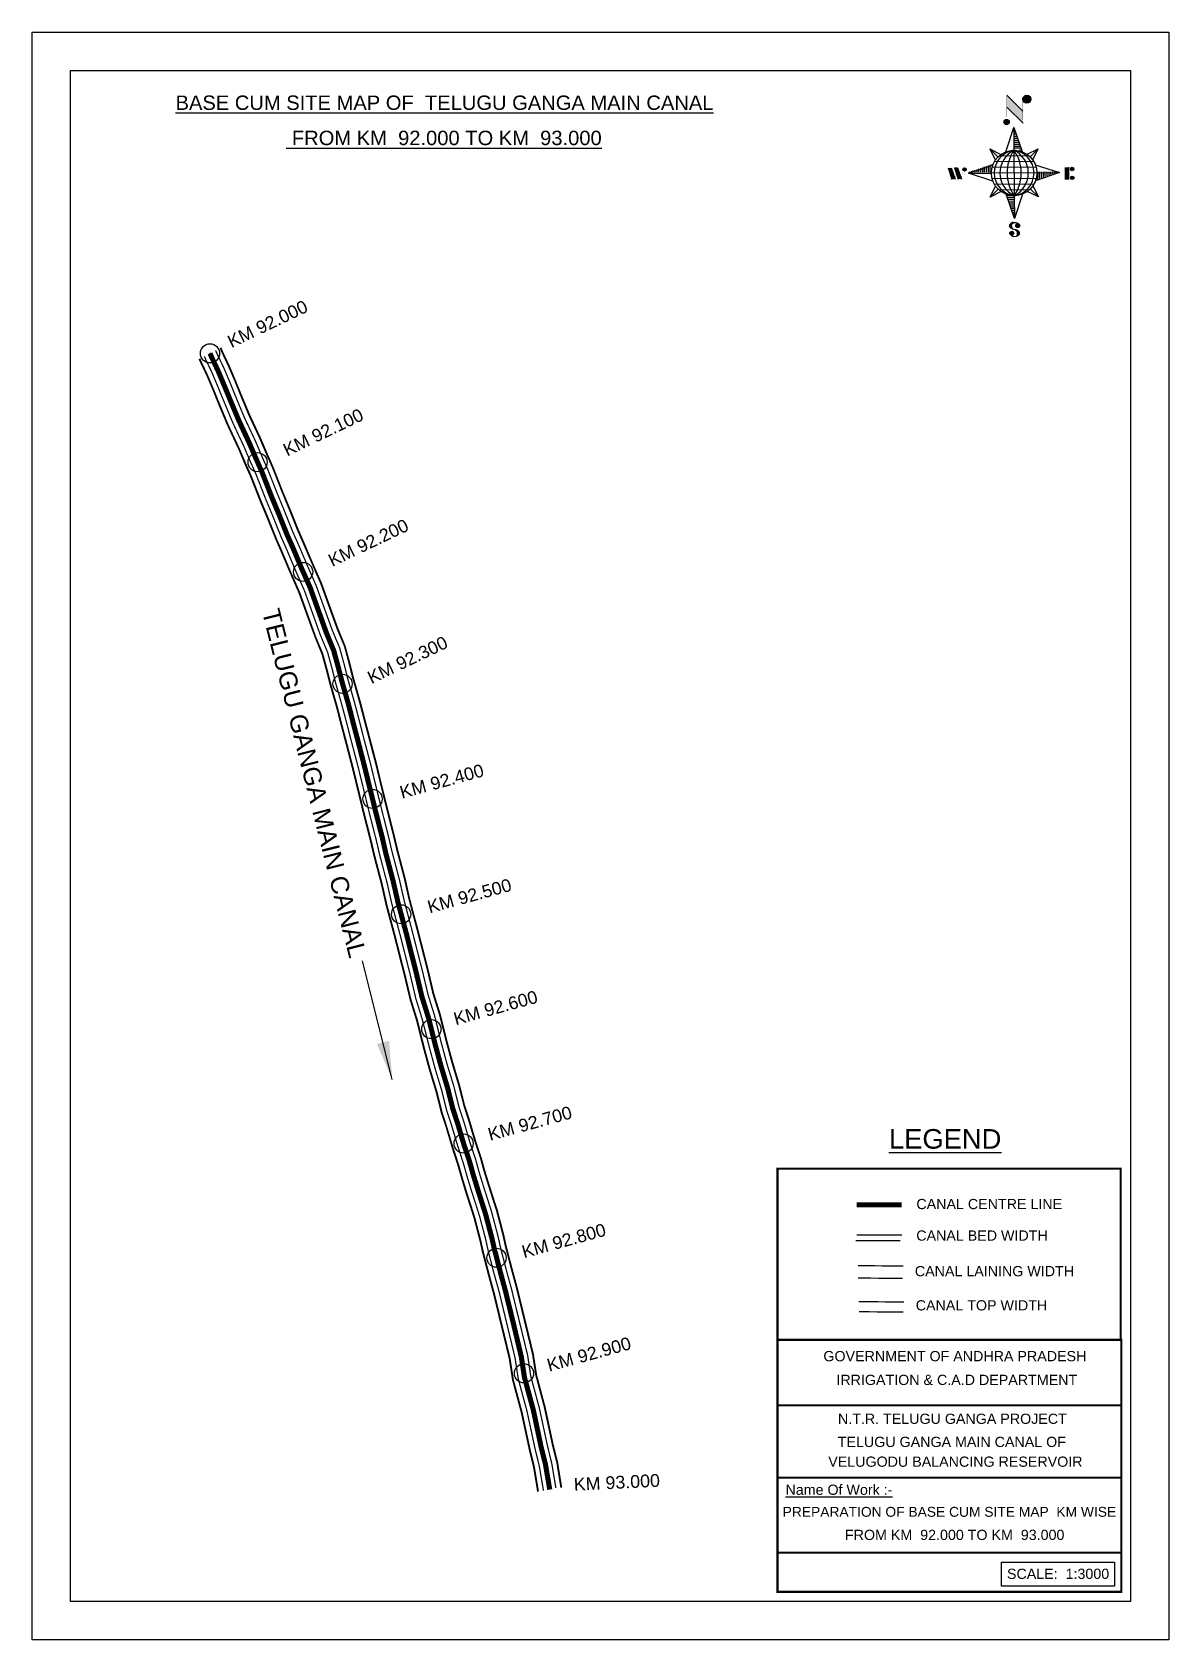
# Model space of a CAD drawing. Header units: inches. Extents: x 265490 to 266381, y 1654453 to 1655713.
import ezdxf

# ---------------------------------------------------------------- set-up
doc = ezdxf.new("R2010")
doc.units = ezdxf.units.IN
doc.header["$MEASUREMENT"] = 0
doc.header["$PDMODE"] = 32
doc.header["$PDSIZE"] = 15
for name, color, linetype in [('AQUADUCT', 1, 'Continuous'), ('bed with', 5, 'Continuous'), ('bord', 1, 'Continuous'), ('canal', 1, 'Continuous'), ('chainage', 7, 'Continuous'), ('FRAME 025', 7, 'Continuous'), ('lining', 4, 'Continuous'), ('TEXT', 7, 'Continuous'), ('top of bund', 1, 'Continuous'), ('V', 6, 'Continuous')]:
    doc.layers.add(name, color=color, linetype=linetype)
doc.styles.get("Standard").update_dxf_attribs({"font": 'arial.ttf'})
doc.dimstyles.get("Standard").update_dxf_attribs({"dimtxt": 0.18, "dimasz": 0.18, "dimexe": 0.18, "dimexo": 0.0625, "dimgap": 0.09, "dimtad": 0, "dimtih": 1, "dimtoh": 1, "dimdec": 4, "dimzin": 0, "dimdsep": 46, "dimtxsty": 'Standard', "dimcen": 0.09, "dimadec": 0, "dimazin": 0, "dimtfac": 1, "dimtdec": 4, "dimtofl": 0, "dimtmove": 0, "dimatfit": 3, "dimfxl": 1, "dimtolj": 1, "dimtzin": 0, "dimarcsym": 0})
pattern_1 = [(267.297113149, (-8720374.938, 50637915.138), (10.5367255337, -0.497431438), [])]
pattern_2 = [(357.297113149, (-8720374.938, 50637915.138), (0.497431438, 10.5367255337), [])]

# ---------------------------------------------------------------- blocks, each defined once
blk = doc.blocks.new('*X7')
at = {"color": 0, "linetype": 'Continuous'}
for p, q in [((6321.6, 240.5), (6322.3, 241.2)), ((6321.6, 240.3), (6322.3, 241)), ((6321.6, 240.1), (6322.3, 240.8)), ((6321.6, 239.9), (6322.4, 240.7)), ((6321.6, 239.8), (6322.4, 240.6)), ((6321.6, 239.6), (6322.5, 240.5)), ((6321.6, 239.4), (6322.5, 240.3)), ((6321.6, 239.2), (6322.6, 240.2)), ((6321.7, 239.1), (6322.6, 240.1)), ((6321.8, 240.8), (6322.4, 241.4)), ((6321.8, 239), (6322.7, 240)), ((6321.8, 239), (6322.8, 239.9)), ((6321.9, 238.9), (6322.9, 239.8)), ((6322, 238.8), (6323, 239.7)), ((6322.1, 241.3), (6322.4, 241.6)), ((6322.1, 238.7), (6323.1, 239.6)), ((6322.2, 238.6), (6323.1, 239.6)), ((6322.3, 238.5), (6323.2, 239.5)), ((6322.4, 238.5), (6323.3, 239.4)), ((6322.5, 238.4), (6323.4, 239.3)), ((6322.7, 238.4), (6323.6, 239.3)), ((6322.8, 238.3), (6323.7, 239.2)), ((6322.9, 238.3), (6323.8, 239.1)), ((6323.1, 238.2), (6323.9, 239.1)), ((6323.2, 238.2), (6324, 239)), ((6323.3, 238.2), (6324.2, 239)), ((6323.5, 238.1), (6324.3, 238.9)), ((6323.7, 238.1), (6324.4, 238.9)), ((6323.8, 238.1), (6324.6, 238.8)), ((6324.1, 238.2), (6324.7, 238.8)), ((6324.3, 238.3), (6324.9, 238.8)), ((6324.6, 238.3), (6325.1, 238.8)), ((6324.8, 238.4), (6325.2, 238.8)), ((6325.1, 238.5), (6325.4, 238.8)), ((6325.4, 238.6), (6325.6, 238.8))]:
    blk.add_line(p, q, dxfattribs=at)
blk = doc.blocks.new('*X6')
at = {"color": 0, "linetype": 'Continuous'}
for p, q in [((6324.4, 240.3), (6324.5, 240.4)), ((6324.6, 240.3), (6324.8, 240.5)), ((6324.7, 240.2), (6325, 240.5)), ((6324.8, 240.2), (6325.2, 240.6)), ((6325, 240.1), (6325.5, 240.6)), ((6325.1, 240.1), (6325.6, 240.6)), ((6325.2, 240), (6325.8, 240.6)), ((6325.3, 240), (6326, 240.6)), ((6325.4, 239.9), (6326.1, 240.6)), ((6325.5, 239.8), (6326.2, 240.5)), ((6325.6, 239.8), (6326.3, 240.5)), ((6325.7, 239.7), (6326.5, 240.4)), ((6325.9, 239.6), (6326.6, 240.3)), ((6326, 239.5), (6326.7, 240.3)), ((6326, 239.4), (6326.8, 240.2)), ((6326.1, 239.3), (6327, 240.2)), ((6326.2, 239.3), (6327.1, 240.1)), ((6326.3, 239.2), (6327.1, 240)), ((6326.4, 239.1), (6327.2, 239.9)), ((6326.5, 239), (6327.3, 239.8)), ((6326.5, 238.9), (6327.4, 239.7)), ((6326.6, 238.8), (6327.5, 239.6)), ((6326.7, 238.7), (6327.5, 239.5)), ((6326.8, 238.6), (6327.6, 239.4)), ((6326.8, 238.5), (6327.7, 239.3)), ((6326.8, 236.5), (6327.4, 237)), ((6326.9, 238.3), (6327.8, 239.2)), ((6326.9, 238.2), (6327.9, 239.1)), ((6326.9, 236.8), (6327.6, 237.4)), ((6327, 238.1), (6327.8, 239)), ((6327, 237.9), (6327.8, 238.8)), ((6327, 237.8), (6327.8, 238.6)), ((6327, 237.6), (6327.8, 238.4)), ((6327, 237.4), (6327.8, 238.2)), ((6327, 237.3), (6327.8, 238)), ((6327, 237.1), (6327.8, 237.9))]:
    blk.add_line(p, q, dxfattribs=at)
blk = doc.blocks.new('H')
at = {"layer": 'bord', "extrusion": (0.000427885, 0.004792, 0.999988)}
h = blk.add_hatch(dxfattribs=at)
h.set_pattern_fill('LINE', color=8, scale=84.387686, angle=-2.70289, style=0)
h.set_pattern_definition(pattern_2)
h.paths.add_polyline_path([(-492.5, 785.6, -0.090992), (-448, 775.2), (-486.5, 912)])
h = blk.add_hatch(dxfattribs=at)
h.set_pattern_fill('LINE', color=8, scale=84.387686, angle=-92.70289, style=0)
h.set_pattern_definition(pattern_1)
h.paths.add_polyline_path([(-624.9, 665.1, -0.090992), (-614.5, 709.6), (-751.3, 671.1)])
h = blk.add_hatch(dxfattribs=at)
h.set_pattern_fill('LINE', color=8, scale=84.387686, angle=-92.70289, style=0)
h.set_pattern_definition(pattern_1)
h.paths.add_polyline_path([(-245.6, 647.2), (-372, 653.2, -0.090992), (-382.4, 608.7)])
h = blk.add_hatch(dxfattribs=at)
h.set_pattern_fill('LINE', color=8, scale=84.387686, angle=-2.70289, style=0)
h.set_pattern_definition(pattern_2)
h.paths.add_polyline_path([(-504.4, 532.7, -0.090992), (-548.9, 543.1), (-510.4, 406.3)])
for p, q in [((-516.2, 1087.1, -1217.1), (-431.5, 994, -1216.7)), ((-519.4, 1020.4, -1216.8), (-434.7, 927.3, -1216.4)), ((-538.3, 773.7, -1215.6), (-487, 906.2, -1216.3)), ((-487, 906.2, -1216.3), (-493, 779.8, -1215.7)), ((-487, 906.2, -1216.3), (-448.5, 769.4, -1215.7)), ((-626.7, 793.8, -1215.7), (-566.8, 760.2, -1215.6)), ((-626.7, 793.8, -1215.7), (-584.1, 747, -1215.5)), ((-598.9, 731, -1215.4), (-626.7, 793.8, -1215.7)), ((-421.3, 753.3, -1215.6), (-358.5, 781.1, -1215.7)), ((-358.5, 781.1, -1215.7), (-405.3, 738.5, -1215.5)), ((-358.5, 781.1, -1215.7), (-392.1, 721.2, -1215.4)), ((-864.7, 700.9, -1215.1), (-846.9, 637.7, -1214.9)), ((-846.9, 700.1, -1215.1), (-829.1, 636.9, -1214.9)), ((-829.1, 699.2, -1215.2), (-811.3, 636, -1214.9)), ((-829.1, 699.2, -1215.2), (-811.3, 698.4, -1215.2)), ((-811.3, 698.4, -1215.2), (-793.5, 635.2, -1214.9)), ((-751.8, 665.3, -1215), (-615, 703.8, -1215.3)), ((-751.8, 665.3, -1215), (-625.4, 659.3, -1215)), ((-619.3, 614, -1214.8), (-751.8, 665.3, -1215)), ((-246.1, 641.4, -1215.1), (-382.9, 602.9, -1214.9)), ((-378.6, 692.6, -1215.3), (-246.1, 641.4, -1215.1)), ((-372.5, 647.4, -1215.1), (-246.1, 641.4, -1215.1)), ((-213.5, 669.3, -1215.3), (-216.7, 600.8, -1214.9)), ((-197.2, 599.9, -1214.9), (-193.9, 668.4, -1215.3)), ((-639.4, 525.6, -1214.4), (-605.8, 585.5, -1214.7)), ((-639.4, 525.6, -1214.4), (-592.6, 568.1, -1214.6)), ((-576.6, 553.3, -1214.6), (-639.4, 525.6, -1214.4)), ((-510.9, 400.5, -1213.9), (-549.4, 537.2, -1214.5)), ((-371.2, 512.9, -1214.5), (-431.1, 546.5, -1214.6)), ((-371.2, 512.9, -1214.5), (-413.8, 559.7, -1214.7)), ((-399, 575.7, -1214.7), (-371.2, 512.9, -1214.5)), ((-459.6, 533, -1214.5), (-510.9, 400.5, -1213.9)), ((-504.9, 526.9, -1214.5), (-510.9, 400.5, -1213.9))]:
    blk.add_line(p, q, dxfattribs=at)
at = {"layer": 'bord', "color": 8, "linetype": 'ByBlock', "extrusion": (0.000427885, 0.004792, 0.999988)}
for p, q in [((-386.5, 711.4, -1215.4), (-605.5, 721.7, -1215.4)), ((-410.8, 744.2, -1215.5), (-578.1, 752.1, -1215.5)), ((-493, 779.8, -1215.7), (-504.9, 526.9, -1214.5)), ((-372.5, 647.4, -1215.1), (-625.4, 659.3, -1215)), ((-378, 615.9, -1214.9), (-622.9, 627.5, -1214.9)), ((-375, 679.2, -1215.3), (-619.9, 690.7, -1215.2)), ((-392.4, 584.9, -1214.8), (-611.4, 595.3, -1214.7)), ((-419.8, 554.6, -1214.6), (-587.1, 562.5, -1214.6))]:
    blk.add_line(p, q, dxfattribs=at)
at = {"layer": 'bord', "extrusion": (0.000427885, 0.004792, 0.999988), "elevation": -1212.1}
for points, const_width in [([(-522, 959.6), (-515.7, 1092.9)], 1.61), ([(-434.2, 933.1), (-427.9, 1066.5)], 1.61), ([(-870.1, 707), (-846.4, 705.9)], 0.642), ([(-828.6, 642.7), (-855.2, 643.9)], 0.642), ([(-828.6, 642.7), (-821, 678)], 0.642), ([(-810.8, 641.8), (-784.1, 640.6)], 0.642), ([(-793, 641), (-781.6, 693.9)], 0.642), ([(-222.7, 675.6), (-173.8, 673.3)], 0.706), ([(-194.8, 644.8), (-185, 644.4)], 0.706), ([(-177.1, 604.8), (-226, 607.1)], 0.706)]:
    blk.add_lwpolyline(points, dxfattribs=dict(at, const_width=const_width))
for points, const_width in [([(-413.7, 1073.1, 1), (-397.6, 1057.7, 1)], 22.3), ([(-530.3, 949.5, 1), (-519.6, 939.3, 1)], 14.8), ([(-775.9, 696.6, 1), (-769.5, 690.4, 1)], 8.9), ([(-177.8, 666.9, 1), (-170.8, 660.1, 1)], 9.79), ([(-180.1, 618, 1), (-173.1, 611.2, 1)], 9.79), ([(-489.8, 361.7, 1), (-498.1, 369.1, 1)], 11.1), ([(-525.2, 321.6, 1), (-533.4, 328.9, 1)], 11.1)]:
    blk.add_lwpolyline(points, format="xyb", close=True, dxfattribs=dict(at, const_width=const_width))
for points in [[(-537, 317.4), (-530.7, 310.5), (-519.8, 306.8), (-504.9, 306.9), (-493.9, 310), (-486.3, 317.7), (-486.5, 325.8), (-490.6, 333.3), (-493.5, 336.2), (-502.8, 340.9), (-522.5, 347.3), (-530.4, 351.6), (-533.7, 354.6), (-537.4, 362.6), (-537, 373.4), (-530, 380.7), (-520, 384.1), (-503.5, 384.2), (-492.5, 379.9), (-487.1, 373.3)], [(-522.5, 347.6), (-526.2, 353.8), (-527.8, 360.6), (-527.9, 370.6), (-525.9, 375.5), (-521.3, 381.2), (-514.5, 384.4)], [(-504.9, 306.9), (-499, 312.4), (-497, 319.4), (-497.5, 326.5), (-501.2, 335.4), (-509.2, 343.2)]]:
    blk.add_lwpolyline(points, dxfattribs=at)
at = {"layer": 'bord', "extrusion": (0.000427885, 0.004792, 0.999988)}
for centre, radius in [((-405.6, 1065.4, -1212.1), 22.3), ((-525, 944.4, -1212.1), 14.8), ((-498.4, 659.1, -1212.1), 126.6), ((-772.7, 693.5, -1212.1), 8.9), ((-174.3, 663.5, -1212.1), 9.79), ((-176.6, 614.6, -1212.1), 9.79), ((-494, 365.4, -1212.1), 11.1), ((-529.3, 325.2, -1212.1), 11.1)]:
    blk.add_circle(centre, radius, dxfattribs=at)
at = {"layer": 'bord', "color": 8, "linetype": 'ByBlock', "extrusion": (0.000427885, 0.004792, 0.999988)}
for centre, radius, start, end in [((-481.5, 658.3, -1212.1), 127.7, 94.92536, 259.66906), ((-436.8, 656.2, -1212.1), 140.8, 113.28644, 241.30798), ((-315.9, 650.5, -1212.1), 222.3, 142.58916, 212.00526), ((-560.1, 662.1, -1212.1), 140.8, 293.28644, 61.30798), ((-681, 667.8, -1212.1), 222.3, 322.58916, 32.00526), ((-515.4, 659.9, -1212.1), 127.7, 274.92536, 79.66906)]:
    blk.add_arc(centre, radius, start, end, dxfattribs=at)
at = {"layer": 'bord', "extrusion": (0.000427885, 0.004792, 0.999988)}
for points in [[(-515.7, 1092.9, -1212.1), (-431, 999.8, -1212.1), (-518.9, 1026.2, -1212.1), (-434.2, 933.1, -1212.1)], [(-864.1, 706.7, -1212.1), (-846.4, 705.9, -1212.1), (-846.3, 643.5, -1212.1), (-828.6, 642.7, -1212.1)], [(-828.6, 705, -1212.1), (-810.8, 704.2, -1212.1), (-810.8, 641.8, -1212.1), (-793, 641, -1212.1)], [(-193.4, 674.2, -1212.1), (-196.6, 605.7, -1212.1), (-213, 675.1, -1212.1), (-216.2, 606.7, -1212.1)]]:
    blk.add_solid(points, dxfattribs=at)
at = {"layer": 'bord', "extrusion": (0.000427885, 0.004792, 0.999988), "xscale": 7.977342409717546, "yscale": 7.977342408231451, "zscale": 7.977342408476333, "rotation": 138.0840426661453}
for name, p in [('*X6', (38300.5, -31929.4, -1212.1)), ('*X7', (38314.4, -31950.9, -1212.1))]:
    blk.add_blockref(name, p, dxfattribs=at)

msp = doc.modelspace()

# ---------------------------------------------------------------- linework, layer by layer
at = {"linetype": 'ByBlock'}
for points in [[(265490.2, 1654452.5), (265490.2, 1655712.5), (266381.2, 1655712.5), (266381.2, 1654452.5)], [(266351.2, 1655682.5), (266351.2, 1654482.5), (265520.2, 1654482.5), (265520.2, 1655682.5)]]:
    msp.add_lwpolyline(points, close=True, dxfattribs=at)
at = {"color": 0}
for p in [(265629.6, 1655460.8), (265666.9, 1655375.5), (265702.6, 1655289.5), (265733.5, 1655201.8), (265757, 1655111.6), (265779.4, 1655021.2), (265803.1, 1654931.1), (265828.4, 1654841.5), (265854.2, 1654752), (265875.7, 1654661.4)]:
    msp.add_point(p, dxfattribs=at)
at = {"layer": 'bed with', "const_width": 1}
for points in [[(265634, 1655463.1), (265635.4, 1655459.9), (265640.3, 1655449.7), (265645.6, 1655437.2), (265649.9, 1655426.5), (265656.6, 1655410.4), (265665.2, 1655392.1), (265670.4, 1655379.8), (265674.8, 1655370), (265682.8, 1655349.8), (265688.1, 1655336.9), (265694.7, 1655320.4), (265699, 1655310.8), (265705.6, 1655295.2), (265712.8, 1655278.8), (265717.9, 1655264.7), (265725.6, 1655243.4), (265731.3, 1655229.8), (265735.1, 1655215.8), (265737.8, 1655205), (265743.1, 1655186.4), (265747.3, 1655170.3), (265750.2, 1655158.9), (265755.5, 1655138.8), (265759.3, 1655123.1), (265764.4, 1655102.3), (265769.5, 1655082.2), (265772.2, 1655070.6), (265778.1, 1655048.2), (265781.8, 1655031.9), (265788.2, 1655007.6), (265796.1, 1654976.8), (265800.6, 1654957.9), (265805.7, 1654941.5), (265811, 1654920.1), (265815.4, 1654903.8), (265820.9, 1654885.8), (265824.8, 1654870), (265828.6, 1654858.5), (265833.5, 1654841.9), (265837.8, 1654829.1), (265840.8, 1654818.2), (265844.5, 1654806.3), (265847.3, 1654797.5), (265850.4, 1654787.7), (265855.4, 1654768.7), (265857.3, 1654760.1), (265861.8, 1654742.6), (265865.9, 1654727.6), (265872.5, 1654700.5), (265878.6, 1654675.5), (265881, 1654659.3), (265887.8, 1654634), (265894.1, 1654604.6), (265897.5, 1654590.8), (265900.7, 1654571.5)], [(265625.2, 1655458.5), (265626.3, 1655455.8), (265631.2, 1655445.6), (265636.3, 1655433.4), (265640.7, 1655422.7), (265647.5, 1655406.3), (265656.1, 1655388), (265661.3, 1655375.8), (265665.6, 1655366.2), (265673.5, 1655346), (265678.9, 1655333.1), (265685.5, 1655316.6), (265689.8, 1655306.9), (265696.4, 1655291.2), (265703.5, 1655275.1), (265708.5, 1655261.3), (265716.2, 1655239.8), (265721.8, 1655226.5), (265725.4, 1655213.3), (265728.1, 1655202.4), (265733.4, 1655183.7), (265737.6, 1655167.8), (265740.5, 1655156.4), (265745.8, 1655136.3), (265749.6, 1655120.8), (265754.7, 1655099.8), (265759.8, 1655079.8), (265762.5, 1655068.2), (265768.4, 1655045.8), (265772.1, 1655029.5), (265778.6, 1655005.1), (265786.4, 1654974.4), (265790.9, 1654955.3), (265796, 1654938.8), (265801.4, 1654917.5), (265805.8, 1654901.1), (265811.2, 1654883.2), (265815.2, 1654867.2), (265819, 1654855.6), (265824, 1654838.9), (265828.2, 1654826.1), (265831.2, 1654815.4), (265834.9, 1654803.3), (265837.8, 1654794.4), (265840.8, 1654784.9), (265845.7, 1654766.4), (265847.6, 1654757.7), (265852.1, 1654740.1), (265856.3, 1654725.1), (265862.8, 1654698.1), (265868.7, 1654673.6), (265871.2, 1654657.2), (265878.1, 1654631.6), (265884.4, 1654602.3), (265887.7, 1654588.8), (265891, 1654569.4)], [(266170.8, 1654765.5), (266168.7, 1654765.5), (266135.9, 1654765.5), (266135.7, 1654765.5)], [(266171.9, 1654769.9), (266168.8, 1654769.9), (266136.6, 1654769.9)]]:
    msp.add_lwpolyline(points, dxfattribs=at)
at = {"layer": 'bed with', "color": 1, "const_width": 1}
for points in [[(265638, 1655465.3), (265639.5, 1655461.8), (265644.4, 1655451.5), (265649.7, 1655439), (265654.1, 1655428.2), (265660.8, 1655412.2), (265669.3, 1655394), (265674.6, 1655381.6), (265678.9, 1655371.8), (265686.9, 1655351.5), (265692.3, 1655338.6), (265698.9, 1655322.2), (265703.1, 1655312.6), (265709.7, 1655297), (265717, 1655280.5), (265722.1, 1655266.3), (265729.8, 1655245.1), (265735.5, 1655231.2), (265739.4, 1655217), (265742.1, 1655206.1), (265747.4, 1655187.6), (265751.6, 1655171.4), (265754.6, 1655160.1), (265759.9, 1655139.9), (265763.6, 1655124.2), (265768.8, 1655103.4), (265773.9, 1655083.2), (265776.6, 1655071.7), (265782.5, 1655049.3), (265786.1, 1655033), (265792.6, 1655008.7), (265800.5, 1654977.8), (265804.9, 1654959.1), (265810, 1654942.8), (265815.4, 1654921.2), (265819.8, 1654905.1), (265825.2, 1654887), (265829.1, 1654871.3), (265832.9, 1654859.9), (265837.8, 1654843.3), (265842.1, 1654830.4), (265845.1, 1654819.5), (265848.8, 1654807.6), (265851.6, 1654798.9), (265854.8, 1654789), (265859.8, 1654769.8), (265861.7, 1654761.1), (265866.2, 1654743.8), (265870.3, 1654728.7), (265876.9, 1654701.6), (265883, 1654676.4), (265885.5, 1654660.2), (265892.2, 1654635), (265898.5, 1654605.6), (265902, 1654591.7), (265905.2, 1654571.8)], [(265621.1, 1655456.5), (265622.2, 1655453.9), (265627.1, 1655443.7), (265632.2, 1655431.7), (265636.5, 1655420.9), (265643.4, 1655404.5), (265652, 1655386.2), (265657.1, 1655374), (265661.4, 1655364.4), (265669.3, 1655344.3), (265674.7, 1655331.4), (265681.4, 1655314.8), (265685.6, 1655305.1), (265692.3, 1655289.4), (265699.3, 1655273.4), (265704.2, 1655259.8), (265712.1, 1655238.2), (265717.5, 1655225), (265721, 1655212.2), (265723.8, 1655201.2), (265729.1, 1655182.6), (265733.2, 1655166.6), (265736.2, 1655155.3), (265741.4, 1655135.2), (265745.2, 1655119.7), (265750.3, 1655098.7), (265755.4, 1655078.7), (265758.1, 1655067.1), (265764, 1655044.8), (265767.7, 1655028.4), (265774.2, 1655004), (265782, 1654973.3), (265786.6, 1654954.1), (265791.7, 1654937.6), (265797, 1654916.4), (265801.5, 1654899.9), (265806.9, 1654882), (265810.9, 1654866), (265814.8, 1654854.2), (265819.7, 1654837.6), (265823.9, 1654824.8), (265826.9, 1654814.2), (265830.6, 1654801.9), (265833.5, 1654793), (265836.5, 1654783.7), (265841.3, 1654765.3), (265843.2, 1654756.7), (265847.8, 1654738.9), (265851.9, 1654723.9), (265858.4, 1654697.1), (265864.3, 1654672.7), (265866.8, 1654656.3), (265873.7, 1654630.6), (265880, 1654601.3), (265883.3, 1654587.9), (265886.5, 1654568.6)]]:
    msp.add_lwpolyline(points, dxfattribs=at)
at = {"layer": 'canal', "color": 6, "const_width": 4}
for points in [[(266171.7, 1654793.5), (266169.1, 1654793.5), (266136.6, 1654793.5)], [(266136.6, 1654793.5), (266171.7, 1654793.5)]]:
    msp.add_lwpolyline(points, dxfattribs=at)
at = {"layer": 'FRAME 025', "lineweight": -3, "const_width": 1.64}
for points in [[(266074.4, 1654821.9), (266343.5, 1654821.9), (266343.5, 1654687.7), (266074.4, 1654687.7)], [(266074.4, 1654687.7), (266343.9, 1654687.7), (266343.9, 1654490.2), (266074.4, 1654490.2)]]:
    msp.add_lwpolyline(points, close=True, dxfattribs=at)
for points in [[(266074.4, 1654636.4), (266343.9, 1654636.4)], [(266074.4, 1654579.6), (266343.9, 1654579.6)], [(266074.4, 1654520.9), (266343.9, 1654520.9)]]:
    msp.add_lwpolyline(points, dxfattribs=at)
at = {"layer": 'lining', "const_width": 1}
for points in [[(265637.7, 1655464.7), (265639.1, 1655461.5), (265643.9, 1655451.3), (265649.3, 1655438.8), (265653.6, 1655428), (265660.3, 1655412), (265668.8, 1655393.8), (265674.1, 1655381.4), (265678.5, 1655371.6), (265686.5, 1655351.3), (265691.8, 1655338.4), (265698.4, 1655322), (265702.6, 1655312.4), (265709.3, 1655296.8), (265716.5, 1655280.3), (265721.6, 1655266.1), (265729.3, 1655244.9), (265735.1, 1655231.1), (265738.9, 1655216.8), (265741.6, 1655206), (265746.9, 1655187.4), (265751.1, 1655171.3), (265754.1, 1655159.9), (265759.4, 1655139.7), (265763.2, 1655124.1), (265768.3, 1655103.2), (265773.4, 1655083.1), (265776.1, 1655071.6), (265782, 1655049.2), (265785.7, 1655032.8), (265792.1, 1655008.6), (265800, 1654977.7), (265804.4, 1654959), (265809.5, 1654942.6), (265814.9, 1654921.1), (265819.3, 1654904.9), (265824.7, 1654886.9), (265828.7, 1654871.1), (265832.4, 1654859.7), (265837.3, 1654843.1), (265841.6, 1654830.2), (265844.6, 1654819.4), (265848.3, 1654807.5), (265851.1, 1654798.7), (265854.3, 1654788.8), (265859.3, 1654769.7), (265861.2, 1654761), (265865.7, 1654743.7), (265869.8, 1654728.6), (265876.4, 1654701.4), (265882.5, 1654676.3), (265885, 1654660.1), (265891.7, 1654634.9), (265898, 1654605.5), (265901.5, 1654591.6), (265904.7, 1654571.8)], [(265621.6, 1655456.7), (265622.7, 1655454.1), (265627.5, 1655443.9), (265632.6, 1655431.9), (265637, 1655421.1), (265643.8, 1655404.7), (265652.4, 1655386.4), (265657.6, 1655374.2), (265661.9, 1655364.6), (265669.8, 1655344.5), (265675.2, 1655331.6), (265681.8, 1655315), (265686.1, 1655305.3), (265692.7, 1655289.6), (265699.8, 1655273.6), (265704.7, 1655260), (265712.5, 1655238.3), (265718, 1655225.2), (265721.5, 1655212.3), (265724.3, 1655201.3), (265729.6, 1655182.7), (265733.7, 1655166.7), (265736.7, 1655155.4), (265741.9, 1655135.4), (265745.7, 1655119.8), (265750.8, 1655098.9), (265755.9, 1655078.9), (265758.6, 1655067.3), (265764.5, 1655044.9), (265768.2, 1655028.5), (265774.7, 1655004.1), (265782.5, 1654973.4), (265787.1, 1654954.2), (265792.2, 1654937.8), (265797.5, 1654916.5), (265802, 1654900), (265807.4, 1654882.1), (265811.4, 1654866.1), (265815.2, 1654854.4), (265820.2, 1654837.7), (265824.4, 1654825), (265827.4, 1654814.3), (265831.1, 1654802.1), (265834, 1654793.2), (265837, 1654783.8), (265841.8, 1654765.4), (265843.7, 1654756.8), (265848.3, 1654739), (265852.4, 1654724.1), (265858.9, 1654697.2), (265864.8, 1654672.8), (265867.3, 1654656.4), (265874.2, 1654630.7), (265880.5, 1654601.4), (265883.8, 1654588), (265887, 1654568.9)], [(266137.6, 1654745.8), (266162.3, 1654745.6), (266173, 1654745.5)], [(266137.6, 1654736.1), (266164.4, 1654735.9), (266172.5, 1654735.8)]]:
    msp.add_lwpolyline(points, dxfattribs=at)
at = {"layer": 'top of bund', "const_width": 1}
for points in [[(266138.1, 1654717.6), (266162.7, 1654717.4), (266173.6, 1654717.3)], [(266173.1, 1654709.5), (266165.2, 1654709.5), (266138.3, 1654709.7)]]:
    msp.add_lwpolyline(points, dxfattribs=at)
at = {"layer": 'V', "color": 1, "const_width": 4}
msp.add_lwpolyline([(265629.6, 1655460.8), (265630.9, 1655457.8), (265635.7, 1655447.6), (265640.9, 1655435.3), (265645.3, 1655424.6), (265652.1, 1655408.4), (265660.6, 1655390.1), (265665.9, 1655377.8), (265670.2, 1655368.1), (265678.1, 1655347.9), (265683.5, 1655335), (265690.1, 1655318.5), (265694.4, 1655308.9), (265701, 1655293.2), (265708.2, 1655277), (265713.2, 1655263), (265720.9, 1655241.6), (265726.5, 1655228.1), (265730.2, 1655214.6), (265733, 1655203.7), (265738.3, 1655185.1), (265742.4, 1655169), (265745.4, 1655157.7), (265750.6, 1655137.5), (265754.4, 1655122), (265759.6, 1655101), (265764.7, 1655081), (265767.3, 1655069.4), (265773.2, 1655047), (265776.9, 1655030.7), (265783.4, 1655006.4), (265791.2, 1654975.6), (265795.7, 1654956.6), (265800.8, 1654940.2), (265806.2, 1654918.8), (265810.6, 1654902.5), (265816, 1654884.5), (265820, 1654868.6), (265823.8, 1654857), (265828.7, 1654840.4), (265833, 1654827.6), (265836, 1654816.8), (265839.7, 1654804.8), (265842.5, 1654796), (265845.6, 1654786.3), (265850.5, 1654767.6), (265852.5, 1654758.9), (265857, 1654741.4), (265861.1, 1654726.3), (265867.7, 1654699.3), (265873.6, 1654674.5), (265876.1, 1654658.2), (265883, 1654632.8), (265889.2, 1654603.5), (265892.6, 1654589.8), (265895.9, 1654570.3)], dxfattribs=at)
at = {"layer": 'V', "color": 0}
msp.add_lwpolyline([(266249.9, 1654513.3), (266338.6, 1654513.3), (266338.6, 1654494.6), (266249.9, 1654494.6)], close=True, dxfattribs=at)

# ---------------------------------------------------------------- block references
at = {"layer": 'AQUADUCT', "color": 1, "xscale": 0.1408039184319789, "yscale": 0.1408039187081158, "zscale": 0.1408039184379445, "rotation": 3.078330572322649}
msp.add_blockref('H', (266335, 1655514.1, 170.9), dxfattribs=at)

# ---------------------------------------------------------------- texts
at = {"layer": 'chainage', "color": 0}
for s, rotation, p in [('KM 92.000', 25.5857, (265646.4, 1655464.8)), ('KM 92.100', 25.5857, (265690, 1655379.9)), ('KM 92.200', 25.5857, (265725.4, 1655293.3)), ('KM 92.300', 25.5857, (265756.1, 1655201.5)), ('KM 92.400', 15.3846, (265780, 1655111.7)), ('KM 92.500', 15.3846, (265801.7, 1655021.9)), ('KM 92.600', 15.3846, (265822.2, 1654934.2)), ('KM 92.700', 15.3846, (265849.1, 1654843.6)), ('KM 92.800', 15.3846, (265875.7, 1654751.6)), ('KM 92.900', 15.3846, (265895.4, 1654662.7)), ('KM 93.000', 2.7272, (265915, 1654569.4))]:
    msp.add_text(s, height=10, rotation=rotation, dxfattribs=at).set_placement(p)
at = {"layer": 'chainage', "color": 1}
msp.add_text('TELUGU GANGA MAIN CANAL', height=14.042, rotation=284.1475, dxfattribs=at).set_placement((265670.2, 1655258.6))
at = {"layer": 'chainage', "color": 0}
for s, height, p in [('%%ULEGEND', 15.34, (266161.8, 1654837.5)), ('CANAL CENTRE LINE', 8, (266183.3, 1654790.1)), ('CANAL BED WIDTH', 8, (266183.2, 1654765.4)), ('CANAL LAINING WIDTH', 8, (266182.1, 1654737.5)), ('CANAL TOP WIDTH', 8, (266182.8, 1654710.7)), ('GOVERNMENT OF ANDHRA PRADESH ', 8, (266110.4, 1654670.9)), ('IRRIGATION & C.A.D DEPARTMENT', 8, (266120.6, 1654652.3)), ('N.T.R. TELUGU GANGA PROJECT', 8, (266121.8, 1654621.8)), ('TELUGU GANGA MAIN CANAL OF', 8, (266121.7, 1654603.7)), (' VELUGODU BALANCING RESERVOIR', 8, (266111.1, 1654588.2)), ('%%UName Of Work :-', 8, (266080.7, 1654566.2)), ('PREPARATION OF BASE CUM SITE MAP  KM WISE', 7.743, (266078.5, 1654549)), (' FROM KM  92.000 TO KM  93.000', 8, (266124.2, 1654530.8)), ('SCALE:  1:3000', 8, (266254.3, 1654500.3))]:
    msp.add_text(s, height=height, dxfattribs=at).set_placement(p)
at = {"layer": 'TEXT', "color": 0}
for s, p in [('%%UBASE CUM SITE MAP OF  TELUGU GANGA MAIN CANAL', (265602.6, 1655651.6)), ('%%U FROM KM  92.000 TO KM  93.000', (265689.4, 1655624))]:
    msp.add_text(s, height=11.294, dxfattribs=at).set_placement(p)

# ---------------------------------------------------------------- leaders
at = {"layer": 'chainage', "color": 1}
msp.add_leader([(265772.5, 1654891.7), (265749.1, 1654984.6)], dimstyle='Standard', override={"dimasz": 30, "dimgap": 0.09, "dimtad": 0}, dxfattribs=at)

doc.saveas('drawing.dxf')
